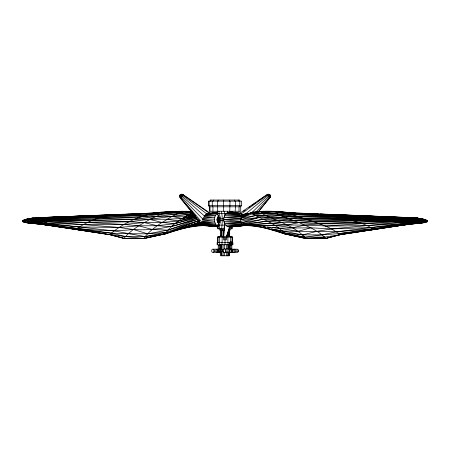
<?xml version="1.0" encoding="UTF-8"?>
<svg xmlns="http://www.w3.org/2000/svg" width="450" height="450" viewBox="0 0 450 450"><rect width="100%" height="100%" fill="white"/><g stroke="black" fill="none" stroke-linecap="round" stroke-linejoin="round"><path stroke-width="0.67" d="M217.44 249.21L217.44 252.416M218.047 242.578L218.047 237.054L220.252 236.244M219.684 242.578L219.684 237.054L221.372 236.244M220.804 250.121L220.112 249.143L220.112 245.267L218.233 245.267L218.233 249.143M222.131 242.578L222.131 237.054L223.048 236.244L219.859 236.244L217.474 237.054L217.474 242.578M227.908 242.578L227.908 237.054L226.997 236.244L230.181 236.244L232.571 237.054L232.571 242.578M229.528 230.175L229.528 228.814L232.273 228.814L232.273 226.344M229.618 252.647L229.618 248.974M229.871 230.175L229.871 228.814M230.085 228.814L230.085 230.175L228.291 230.175M230.361 242.578L230.361 237.054L228.673 236.244M179.91 195.958C179.741 194.282 182.267 193.697 183.291 194.76L209.942 213.064L210.066 213.756M224.387 226.344L224.477 222.576M239.574 214.824L240.103 213.064L266.749 194.76C267.469 193.579 271.108 194.484 269.241 195.851L252.067 212.4M224.522 222.823L223.577 239.889L226.496 239.889L226.496 236.649L229.725 226.71M224.567 222.3L223.577 236.649L226.496 236.649L229.725 226.828M251.471 225.664L282.324 231.041L336.442 231.773L373.123 228.803L423.849 222.677L426.909 221.884L427.5 220.764L426.583 220.393L425.368 221.321L422.049 221.957L362.244 223.644L319.764 223.852L299.098 222.615L281.919 222.502L244.901 225.444L227.042 226.316C223.65 224.083 222.874 219.263 224.572 215.736C227.554 209.644 235.378 213.368 240.396 213.193M258.688 211.523L270.141 197.381L270.354 196.543L269.809 194.94L268.318 194.203L268.537 194.788M203.181 221.917L200.987 223.357L180.411 198.067C179.291 197.061 179.488 195.036 180.911 194.417L183.336 194.979L209.498 213.356M198.557 225.411L201.994 225.062L218.138 226.513C213.379 223.903 213.182 216.045 217.682 213.109M218.289 222.986C216.557 221.22 216.579 218.087 218.301 216.321M269.134 194.417L270.236 195.688L270.067 195.249L269.134 194.417L270.067 195.249L270.354 196.543M269.747 197.173L270.141 197.381L269.241 195.851L267.48 194.321L269.117 194.507L270.067 195.249M239.974 213.756L240.103 213.064L242.73 214.886M266.709 194.979L268.656 196.414L269.629 198.067L269.201 197.848M227.042 226.316L271.046 223.088L287.207 225L299.098 222.615L314.021 221.85L357.671 222.131L399.032 221.226L416.835 220.539L423.923 219.667L426.583 220.393L421.149 219.139L411.418 219.499L343.772 218.256L281.351 215.854L255.42 215.572L240.834 218.109L223.898 217.62L241.566 216.607L251.927 212.653L261.18 212.006L276.064 212.271L291.493 213.463L410.614 217.586L417.375 218.064L423.27 219.189L427.5 220.764L426.842 221.912L426.364 221.687C392.934 225.017 359.094 225.984 325.451 226.063C299.16 224.083 272.807 225.624 246.482 225.484C236.818 225.911 240.317 211.061 248.946 213.941M230.664 243.63L230.856 242.977L231.57 242.702L232.222 243.63L232.031 244.282L231.322 244.558L230.664 243.63L231.57 242.702M50.417 225.456L26.196 222.677L23.13 221.884L22.5 220.748L26.769 219.195L30.324 218.632L24.643 220.033L32.67 218.064L63.186 216.833M224.578 228.814L217.772 228.814L217.772 225.107L219.578 220.68L219.578 218.773L217.204 213.604L217.204 211.252M240.953 214.864L241.431 213.756L267.176 194.979L268.616 194.361L270.382 196.386L270.174 197.173L258.092 211.877M180.743 194.501L181.727 194.203L179.691 196.543L179.792 195.604L180.743 194.501L182.171 194.524C183.746 194.085 179.021 198.877 180.191 196.616M160.178 212.754L113.614 214.622C100.187 216.321 86.777 221.535 75.786 229.449L109.806 234.686L124.144 238.444L143.989 238.551L165.032 233.826C171.9 224.331 182.211 217.575 192.791 212.822M240.733 206.803L241.616 205.487L241.616 201.127L208.429 201.127L208.429 205.487L209.306 206.803L209.306 211.252L240.733 211.252L240.733 206.803L209.306 206.803M213.317 252.416L213.981 251.477L213.981 250.149L213.317 249.21M216.776 252.416L217.44 251.477L213.981 251.477M219.212 252.478L219.904 251.499L220.804 251.499L220.112 252.478L212.377 252.416L211.714 251.477L211.714 250.149L212.377 249.21L220.112 249.143M223.042 250.048L223.802 248.974L230.946 248.974L230.946 252.647L223.802 252.647L223.042 251.572M230.906 252.478L231.598 251.499L231.598 250.121L230.906 249.143L230.833 245.267L230.141 244.288L230.141 242.904L230.833 241.926M224.882 252.647L225.641 251.572L225.641 250.048L224.882 248.974M231.812 252.478L232.498 251.499L232.498 250.121L231.812 249.143L231.812 245.267L232.498 244.288L232.498 242.904L231.812 241.926L229.928 241.926L229.236 242.904L229.236 244.288L229.928 245.267L229.928 249.143M228.859 252.647L229.618 251.572L225.641 251.572M230.906 249.143L237.662 249.21L238.326 250.149L238.326 251.477L237.662 252.416L229.928 252.478M416.762 218.143L422.595 219.021L427.202 220.624L426.364 221.687L421.104 220.162L408.167 217.839L261.759 213.446L252.354 213.812L240.834 218.109L223.672 219.667L240.649 221.344L259.341 217.401L287.274 218.098L412.178 218.565L422.46 219.195L407.919 217.603L378.433 216.585L381.572 217.654L399.032 221.226L407.998 224.404L423.934 222.643L426.909 221.884L425.317 221.141M255.926 212.085L269.848 196.616L270.113 195.368L269.117 194.507M307.581 238.241L306.051 238.551L284.895 233.966L263.655 227.447M49.011 217.704L52.099 217.316M180.928 194.788L181.727 194.203M245.756 213.857L267.874 195.587L269.567 194.737L270.113 195.368L269.871 194.968M195.683 216.928L178.374 221.029L161.994 222.435L144.135 222.553L129.364 221.799L87.401 222.536L47.514 221.732L30.471 220.882L24.727 219.842L28.62 218.812L32.94 218.784L167.102 219.268L182.126 218.481L195.221 215.921M426.381 221.591L427.5 220.764L422.494 219.144L425.317 219.842L423.343 220.438M269.803 195.368L269.809 194.94L269.252 194.737M243.388 211.359L245.093 210.156M249.075 207.36L250.211 206.561M251.921 205.363L255.33 202.967M257.608 201.369L265.005 196.178M200.289 222.401L198.945 222.339L165.032 233.826L145.091 236.582L113.737 230.889L44.432 223.003L28.058 221.737L24.722 221.141L23.496 220.281L31.297 218.261L37.232 217.907L145.963 214.942C161.854 213.744 177.789 213.727 193.708 214.211M190.597 211.708C179.944 209.931 170.747 217.53 161.994 222.435C155.329 226.935 148.523 231.739 143.831 238.382L124.144 238.444L109.631 234.551L41.94 224.353L26.111 222.643L23.13 221.884L28.744 219.831L39.431 217.586L151.622 213.368C165.066 212.462 178.543 210.369 192.032 211.669M231.322 244.558L232.031 244.282M220.354 251.736L220.815 251.466M232.048 251.736L232.706 250.813L232.048 249.885M24.671 221.321L23.198 221.912L22.5 220.748L28.114 218.869L35.078 218.317L185.844 216.18L194.124 215.162M188.303 211.764L187.183 211.275L166.894 212.147L161.111 214.093L149.805 219.426L138.746 225.81L133.363 229.5L128.16 233.764L123.964 238.275L109.631 234.551C128.43 218.531 153.658 209.97 178.391 211.719M172.108 211.545C127.558 215.752 82.783 216.759 38.098 218.857L30.471 220.882L26.111 222.643L33.109 223.228M182.863 194.979L183.291 194.76L182.323 196.414L180.411 198.067L193.731 214.037M240.834 218.109L251.927 212.653C265.393 209.756 279.647 211.911 293.316 212.878L295.234 213.064M420.176 221.096L423.934 222.643L408.099 224.353L324.636 237.099L306.051 238.551L284.895 233.966L272.301 229.635M180.478 194.737L179.809 195.688L180.911 194.417M26.196 222.677L27.996 221.957M24.643 220.033L29.953 218.52M416.25 218.368L420.092 218.52L423.27 219.189L414.141 219.994L395.584 220.41L319.764 223.852L304.971 225.079L292.444 227.762L274.894 225.304L244.901 225.444L228.628 226.952L246.482 225.484L279.023 228.167L310.787 227.807L331.554 228.915L371.07 227.548L423.934 222.643L416.993 223.138M124.144 238.444L143.831 238.382L165.032 233.826L198.315 220.792L199.665 220.826M257.957 212.006L253.159 212.068L241.566 216.607L224.572 215.736L242.657 215.342L245.981 214.678M23.923 220.213L27.484 219.172L22.832 220.562L23.659 221.591L26.758 222.289L79.082 226.946L118.823 227.436L138.746 225.81L157.146 225.737L171.248 226.688L198.107 219.161C198.096 222.249 200.481 225.079 203.558 225.484L217.727 226.828M27.962 219.049L31.297 218.261L27.962 219.049L30.341 218.812M24.367 220.044L22.5 220.748L23.676 221.687M23.462 220.393L22.843 220.624L24.851 219.859M425.188 219.859L423.473 220.736L419.732 221.248L402.733 222.278L331.554 228.915L317.025 231.322L302.558 234.906L284.057 232.875L258.964 226.603M197.449 219.403L167.811 230.153L147.611 233.803L128.16 233.764L110.998 233.111L75.786 229.449M22.832 220.562L27.276 219.133L129.364 221.799L189.602 214.144L193.663 214.071M113.878 235.316L109.631 234.551L125.364 236.503L145.091 236.582L165.954 232.386L198.315 220.792L199.659 220.978M27.821 219.077L28.789 218.734L27.444 219.021L28.62 218.812M140.552 238.286L143.989 238.551L165.15 233.966L198.945 222.339L215.792 224.409L199.659 223.374L189.557 226.226M197.027 218.014C176.811 226.243 155.278 231.12 133.363 229.5C102.847 232.864 72.248 227.588 41.94 224.353L47.514 221.732L60.604 217.879M23.496 220.281L27.433 219.189M195.739 217.159L174.814 223.678L157.146 225.737L144.135 222.553L124.093 224.443L83.171 224.584L26.758 222.289M253.159 212.068L242.657 215.342L225.641 214.149L239.94 214.352M231.902 226.513L229.179 226.974M159.626 234.855L165.15 233.966L199.659 223.374L216.697 225.478L200.576 224.229L193.044 225.787M198.315 220.792L167.811 230.153L152.291 229.483L138.746 225.81L124.093 224.443L50.709 220.629L32.968 220.14L26.004 219.465M181.474 228.504L183.493 227.936M186.188 227.171L188.213 226.603M195.306 216.304L178.374 221.029L167.102 219.268M223.672 219.667L240.525 219.729L255.42 215.572L271.271 217.918L293.197 220.309L314.021 221.85L392.102 219.673L411.418 219.499L419.732 221.248L423.849 222.677M372.876 229.596L374.254 229.449L340.234 234.686L325.901 238.444C321.683 233.876 316.187 230.76 310.787 227.807L298.058 231.328L279.023 228.167L272.137 227.475M247.523 225.203L230.287 227.019L238.483 226.119M197.004 217.918L174.814 223.678L161.994 222.435L149.805 219.426M326.728 238.106L340.408 234.551L408.099 224.353L402.621 225M172.766 231.176L200.576 224.229L218.138 226.513M26.567 220.736L27.754 220.449M27.484 219.172L25.448 219.667L26.122 219.673M172.159 216.399L182.126 218.481L194.85 215.618M423.281 222.289L424.524 222.007M182.126 218.481L195.401 215.516M30.099 218.593L28.541 218.936L30.246 218.711M26.19 219.476L28.89 219.139L26.882 219.33L28.429 219.223M42.12 217.603L30.741 218.464L33.272 218.098M414.787 218.025L378.433 216.585L392.811 217.294M118.53 214.498L48.448 217.271L40.708 218.289L156.724 212.878M28.598 218.942L30.324 218.632M29.481 218.627L32.67 218.064M31.517 218.424L33.311 218.109M181.755 194.361C179.505 195.024 179.589 194.873 180.838 197.848L202.314 222.671M339.041 233.111L340.408 234.551L325.901 238.444L306.051 238.551C294.502 225.428 276.716 221.293 261.759 213.446L261.18 212.006L296.662 216.371L409.928 218.194L422.151 219.06L415.693 218.076L407.919 217.603L408.628 217.485L417.375 218.064L422.224 219.077L388.598 218.987L293.197 220.309L276.604 220.162L263.261 219.201L241.211 222.829L224.589 223.594L242.156 224.066L276.604 220.162L299.098 222.615L310.787 227.807M182.115 228.532L201.994 225.062L217.704 226.794M63.973 217.131L67.404 216.546L113.614 214.622L114.593 214.892M408.167 217.839L416.137 218.002L422.083 219.049L417.375 218.064L419.94 218.593M271.271 217.918L263.261 219.201L242.156 224.066L225.658 225.169L243.422 224.961L267.165 221.079L281.919 222.502M273.352 211.725L262.856 211.275L251.927 212.653L252.354 213.812C263.385 220.084 276.694 223.644 284.895 233.966L304.914 237.189L322.02 234.849L338.996 233.601L374.113 229.545L408.099 224.353M248.664 213.727L242.662 214.391M299.098 222.615L281.351 215.854L276.711 213.688L276.064 212.271L292.123 214.616L314.021 221.85L325.451 226.063L331.554 228.915L338.996 233.601L407.244 224.004L423.264 222.407M31.663 218.447L33.677 218.171M185.844 216.18L194.704 214.948M204.458 215.415L216.72 213.795L205.605 214.583M203.856 216.838L215.561 215.28L204.525 215.854M32.22 218.464L33.536 218.301L31.613 218.498M202.972 218.559L214.779 217.097L203.141 217.434M240.525 219.729L259.341 217.401L241.211 222.829L223.909 221.709L240.649 221.344M338.355 234.804L340.408 234.551L338.996 233.601M205.622 214.301L217.468 212.856L206.972 213.711M26.769 219.195L27.681 219.105L26.128 219.369L27.613 219.122L26.769 219.195L27.276 219.133M399.195 225.399L400.567 225.242M239.85 225.968L242.584 225.664M243.951 225.518L246.679 225.214M207.506 213.547L217.732 212.484L206.944 213.441M369.422 229.95L371.492 229.736M209.908 213.396L211.264 213.272M213.3 213.086L216.017 212.844M219.673 219.774L216.99 219.352L219.673 219.111M234.591 226.271L235.941 226.153M239.299 225.849L241.318 225.669M244.013 225.428L246.026 225.248M422.049 221.957L405.697 223.329L336.442 231.773L322.02 234.849L302.558 234.906L274.112 229.337M219.24 218.036L217.192 218.205L219.814 218.289M193.174 226.339L205.144 225.444L202.388 225.197M192.083 212.664L177.278 213.857L134.91 219.268L91.631 220.731L30.471 220.882M209.076 213.322L211.134 213.159M212.507 213.053L215.944 212.782M165.954 232.386L147.611 233.803L133.363 229.5L118.823 227.436L47.514 221.732L28.058 221.737M219.026 217.074L217.637 217.164L219.043 217.204M325.451 226.063L399.032 221.226L419.732 221.248M34.993 218.036L39.527 217.761M43.341 217.783L67.404 216.546M38.385 218.014L39.78 217.941M60.654 217.125L63.394 216.99M69.553 216.686L74.413 216.484M46.024 217.395L85.129 215.927M56.976 217.131L63.248 216.894M69.519 216.664L71.606 216.585L70.498 216.366M163.626 212.636L165.696 212.563M81.422 216.231L84.926 216.107M94.044 215.781L96.851 215.679M106.667 215.325L108.067 215.274M35.471 219.487L100.502 217.429L145.963 214.942L166.894 212.147L192.083 212.006M90.006 215.781L96.272 215.589M105.328 215.319L108.112 215.235M68.799 216.669L71.606 216.585M121.337 214.425L129.763 214.206M138.892 213.969L140.996 213.919M43.425 217.569L49.314 217.417M32.968 220.14L96.086 218.993L140.406 216.979L161.111 214.093L182.486 211.888L192.06 212.473M247.444 214.352L242.668 214.296M324.636 237.099L304.914 237.189L284.057 232.875L277.993 231.165M306.214 238.382L326.076 238.275L306.214 238.382L285.013 233.826L286.386 234.017M202.871 219.15L214.431 219.116M208.429 205.487L241.616 205.487M217.204 213.604L226.772 213.604M219.578 218.773L223.864 218.773M219.578 220.68L223.864 220.68M217.772 225.107L224.387 225.107M224.578 230.175L219.954 230.175L219.954 228.814M217.474 237.054L223.864 237.054M226.176 237.054L232.571 237.054M229.748 242.578L217.114 242.578L217.114 244.755L229.972 244.755M229.236 242.904L230.141 242.904M232.031 242.977L231.322 242.702M229.236 244.288L230.141 244.288M230.856 244.282L231.57 244.558M232.329 244.755L232.931 244.755L232.931 242.578L231.992 242.578L231.992 237.054L229.792 236.244M229.928 245.267L231.812 245.267M219.746 248.974L221.186 248.974M223.65 249.879L217.868 249.879L217.868 251.741L223.65 251.741M225.641 250.048L229.618 250.048L228.859 248.974M213.981 250.149L217.44 250.149L216.776 249.21M231.598 250.121L232.498 250.121M238.326 250.149L234.866 250.149L234.203 249.21M231.598 251.499L232.498 251.499M234.866 251.477L238.326 251.477M219.099 252.647L221.186 252.647M200.953 225.428L205.144 225.444M419.569 218.796L422.595 219.021L418.348 218.672M416.835 220.539C361.952 220.286 306.731 222.902 252.354 213.812M200.784 225.467L215.235 226.44M414.141 219.994L348.424 219.482L302.456 218.188L261.759 213.446L251.927 212.653M279.759 212.091L283.151 212.147L277.931 211.545L261.18 212.006L262.856 211.275L266.214 211.714M410.091 217.851L412.808 217.907M202.371 220.888L214.543 221.175L202.219 219.667M405.36 217.586L334.963 215.027L335.469 215.814C348.373 220.191 362.621 221.743 374.113 229.545M411.418 219.499L408.679 219.032L339.114 217.013L292.123 214.616L291.493 213.463L293.316 212.878L379.541 216.366M219.392 221.692L217.378 221.636L219.375 221.867M397.761 217.502L399.819 217.564M219.718 220.612L217.058 220.528L219.831 220.922M216.99 219.352L219.634 219.442M302.631 213.525L298.423 213.368L301.207 213.525M308.947 213.767L314.561 213.975M320.175 214.189L326.492 214.425M331.408 214.611L338.423 214.875L331.504 214.56M350.353 215.331L341.933 215.01L348.238 215.325M353.16 215.432L362.284 215.781M364.393 215.859L374.214 216.231M376.324 216.309L404.016 217.395M408.679 219.032L405.928 218.588L335.469 215.814L291.493 213.463L336.431 214.622L385.386 216.692M279.653 211.995L283.151 212.147M318.313 213.981L276.064 212.271L277.931 211.545L295.009 213.064M320.394 214.071L328.725 214.436M219.139 222.435L217.772 222.373L219.156 222.519M405.928 218.588L403.183 218.138L334.963 215.027L336.431 214.622L339.846 214.903M353.137 215.561L357.345 215.758M365.051 216.124L367.149 216.225M240.069 213.621L227.019 212.991L239.946 214.071M202.309 222.497L215.106 223.116L202.343 221.349M395.55 217.434L403.183 218.138M386.764 216.759L393.637 217.114M397.761 217.328L402.576 217.575M240.283 213.266L228.6 212.349L240.812 213.458M285.233 212.316L294.952 213.092M35.876 223.453L37.26 223.56M216.607 226.558L217.98 226.671M233.977 212.946L235.378 213.064M238.877 213.356L240.272 213.474M207.855 225.697L210.566 225.951M212.602 226.136L215.314 226.389M420.564 218.627L421.993 219.049L416.947 218.441L422.224 219.077L418.742 218.261M419.754 218.903L423.27 219.189L421.419 218.812M415.845 218.222L422.083 219.049M258.373 226.097L259.746 226.237M263.188 226.581L265.252 226.789M267.322 226.997L270.759 227.34M26.781 222.407L28.867 222.615M240.491 213.334L230.259 212.276L231.339 212.602M109.806 234.686L42.047 224.404L26.111 222.643L42.767 223.824L110.998 233.111L125.364 236.503L143.989 238.551M80.061 230.023L42.047 224.404M81.433 230.181L83.503 230.417M51.812 225.636L53.904 225.9M285.176 212.417L286.526 212.597M420.351 218.829L421.993 219.049L416.137 218.002M415.693 218.076L419.799 218.711M421.054 218.947L422.46 219.195L420.092 218.52M421.149 219.139L425.396 220.033M424.553 219.572L422.556 219.167L427.213 220.562L425.672 220.044M271.373 228.769L272.745 229.056M425.317 219.842L422.426 219.122L424.041 219.465M274.629 230.214L276.649 230.782M278.364 231.576L284.349 233.601M421.251 218.734L422.151 219.06M425.171 219.803L427.202 220.624M425.503 219.982L426.583 220.393M207.304 214.357L182.976 195.587L181.502 194.788L180.18 195.053M204.823 216.354L182.323 196.414C180.433 194.034 179.331 195.368 181.536 197.241L203.018 219.279M400.731 217.417L401.029 217.704M194.625 215.117L195.958 216.731M219.904 250.121L219.212 249.143L219.133 245.267M230.912 243.63L231.103 244.282M269.972 195.249L270.073 195.604M179.662 196.386L179.865 197.173M224.466 216.833L224.336 211.252M225.017 239.85L225.023 244.755M239.012 211.252L239.012 206.803L239.799 205.487L239.839 200.047L210.206 200.047L210.206 201.127M238.213 200.047L238.213 201.127M235.727 201.127L235.159 211.252M234.866 249.21L234.866 252.416M234.579 200.047L234.579 201.127M233.139 249.21L233.139 252.416M232.836 211.252L232.836 212.428M232.504 211.252L232.504 212.428M231.981 211.252L231.981 212.428M231.48 226.344L231.48 228.814M230.029 201.127L229.764 211.252M230.062 211.252L230.062 212.428M229.703 226.344L229.703 228.814M229.494 200.047L229.494 201.127M229.23 230.175L229.23 236.407M229.23 244.716L229.23 248.873M229.23 252.338L229.23 255.797L220.809 255.797L220.809 251.646M229.05 230.175L229.05 236.407M229.05 244.716L229.05 248.873M229.05 252.338L229.05 255.797M228.769 230.175L228.769 236.407M228.769 244.716L228.769 248.873M228.769 252.338L228.769 255.797M228.049 242.578L228.049 244.755M227.739 232.251L227.739 236.407M227.739 244.716L227.739 248.873M227.739 252.338L227.739 255.797M227.379 211.252L227.379 213.013M226.294 244.716L226.294 248.873M226.294 252.338L226.294 255.797M224.651 244.716L224.651 248.873M224.651 252.338L224.651 255.797M223.723 200.047L223.723 201.127M223.571 201.127L223.644 211.252M223.071 230.175L223.071 236.407M223.071 244.716L223.071 255.797M222.671 228.814L222.671 230.175M222.283 249.879L222.283 251.741M221.996 242.578L221.996 244.755M221.782 230.175L221.782 236.407M221.782 244.716L221.782 250.256M221.782 251.646L221.782 255.797M221.659 228.814C222.317 222.862 222.654 217.153 221.4 211.252M221.124 228.814L221.124 230.175M220.989 230.175L220.989 236.407M220.989 244.716L220.989 250.256M220.989 251.646L220.989 255.797M220.809 230.175L220.809 236.407M220.809 244.716L220.809 250.256M220.174 228.814L220.174 230.175M219.966 249.879L219.966 251.741M219.442 228.814L219.442 225.107L220.838 220.68L220.838 218.773L219.009 213.604L219.009 211.252M219.431 242.578L219.431 244.755M219.167 251.134L219.167 252.416M218.413 249.879L218.413 251.741M218.154 200.047L218.154 201.127M218.081 228.814L218.081 225.107L219.808 220.68L219.808 218.773L217.536 213.604L217.536 211.252M217.738 211.252L217.328 201.127M217.716 242.578L217.716 244.755M213.626 200.047L213.626 201.127M212.94 211.252L212.94 206.803L212.259 205.487L212.259 201.127M210.836 200.047L210.836 201.127M209.976 211.252L209.976 206.803L209.132 205.487L209.132 201.127M225.006 237.369L224.229 237.819L224.229 238.719L225.006 239.164L225.782 238.719L225.782 237.819L225.006 237.369"/></g></svg>
